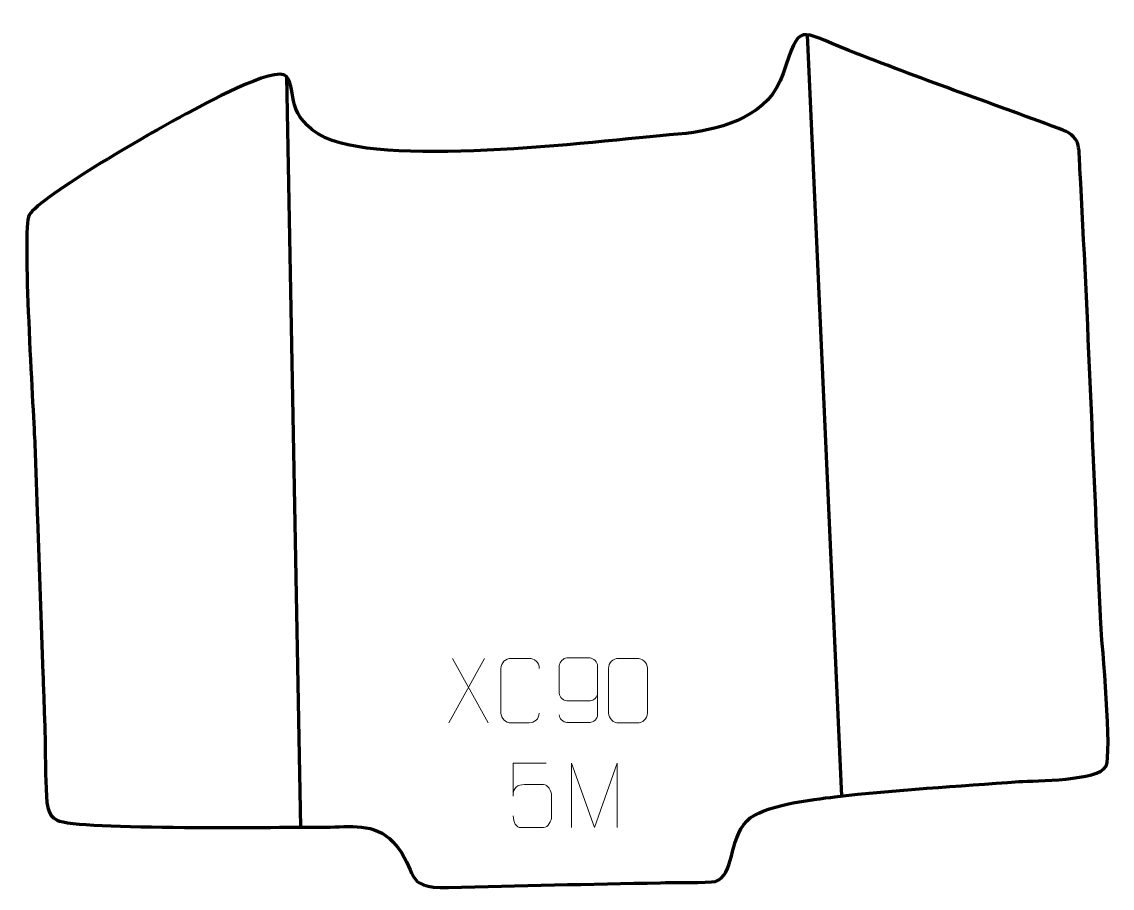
# Model space of a CAD drawing. Header units: millimetres. Extents: x -407 to 15, y 433 to 769.
import ezdxf

# ---------------------------------------------------------------- set-up
doc = ezdxf.new("R2010")
doc.units = ezdxf.units.MM
doc.header["$MEASUREMENT"] = 0
doc.layers.add('layer 2', color=7, linetype='Continuous')
doc.layers.add('layer 3', color=7, linetype='Continuous')

msp = doc.modelspace()

# ---------------------------------------------------------------- linework, layer by layer
at = {"layer": 'layer 2', "color": 140, "lineweight": 158}
for points in [[(-103.0196, 763.9942), (-103.0196, 763.9942), (-89.6792, 469.1322), (-89.6792, 469.1322)], [(-304.6209, 747.8892), (-304.6209, 747.8892), (-299.1864, 457.077), (-299.1864, 457.077)]]:
    msp.add_open_spline(points, degree=3, dxfattribs=at)
at = {"layer": 'layer 3', "color": 242, "lineweight": 158}
msp.add_open_spline([(-398.9591, 516.4883), (-399.668, 536.5107), (-400.377, 556.5332), (-401.0859, 576.5556), (-401.0859, 576.5556), (-401.4404, 586.5668), (-401.7948, 596.578), (-402.1493, 606.5892), (-402.1493, 606.5892), (-402.6468, 618.6311), (-407.1296, 688.8375), (-404.2901, 694.0939), (-404.2901, 694.0939), (-400.3094, 701.4627), (-353.7079, 727.9574), (-343.5367, 733.3451), (-343.5367, 733.3451), (-338.0661, 736.1836), (-308.7965, 752.5523), (-304.6209, 747.8892), (-304.6209, 747.8892), (-300.2863, 741.7189), (-305.6793, 732.5162), (-289.5308, 724.0281), (-289.5308, 724.0281), (-263.2115, 712.4459), (-181.6645, 723.1123), (-149.9184, 725.7939), (-149.9184, 725.7939), (-134.5874, 727.7062), (-117.693, 732.8621), (-112.2867, 748.9876), (-112.2867, 748.9876), (-105.5717, 769.0164), (-106.8004, 765.7675), (-86.871, 757.9039), (-86.871, 757.9039), (-59.8604, 747.292), (-32.7479, 737.7774), (-5.5816, 727.7041), (-5.5816, 727.7041), (3.2052, 724.446), (2.1394, 721.2577), (2.6413, 712.0691), (2.6413, 712.0691), (5.8417, 653.4808), (7.9662, 594.6221), (10.6975, 535.9787), (10.6975, 535.9787), (11.2566, 527.6051), (15.1225, 485.2052), (12.7488, 480.7212), (12.7488, 480.7212), (9.6893, 474.9419), (-14.4518, 475.117), (-20.9076, 474.7643), (-20.9076, 474.7643), (-44.7392, 472.9246), (-68.5549, 471.6553), (-92.305, 468.8256), (-92.305, 468.8256), (-100.7072, 467.8099), (-120.5209, 465.5688), (-126.2979, 459.5749), (-126.2979, 459.5749), (-133.6845, 451.9111), (-130.9732, 438.4958), (-138.5252, 436.0647), (-138.5252, 436.0647), (-141.2917, 435.5634), (-155.7118, 435.6654), (-159.8273, 435.5674), (-159.8273, 435.5674), (-187.2007, 434.9287), (-214.5795, 434.6085), (-241.9455, 433.6812), (-241.9455, 433.6812), (-260.2754, 433.4421), (-252.7885, 439.7056), (-263.3505, 451.3121), (-263.3505, 451.3121), (-270.3419, 458.9949), (-280.1141, 457.1019), (-289.4737, 457.117), (-289.4737, 457.117), (-304.2506, 457.1695), (-385.7905, 455.8533), (-393.436, 459.7919), (-393.436, 459.7919), (-397.6007, 461.9374), (-397.5487, 465.6885), (-397.8516, 475.0957), (-397.8516, 475.0957), (-398.0535, 481.3656), (-398.0102, 487.6278), (-398.1589, 493.8946), (-398.1589, 493.8946), (-398.4256, 501.4258), (-398.6924, 508.9571), (-398.9591, 516.4883)], degree=3, knots=[0, 0, 0, 0, 0.03846154, 0.03846154, 0.03846154, 0.03846154, 0.07692308, 0.07692308, 0.07692308, 0.07692308, 0.11538462, 0.11538462, 0.11538462, 0.11538462, 0.15384615, 0.15384615, 0.15384615, 0.15384615, 0.19230769, 0.19230769, 0.19230769, 0.19230769, 0.23076923, 0.23076923, 0.23076923, 0.23076923, 0.26923077, 0.26923077, 0.26923077, 0.26923077, 0.30769231, 0.30769231, 0.30769231, 0.30769231, 0.34615385, 0.34615385, 0.34615385, 0.34615385, 0.38461538, 0.38461538, 0.38461538, 0.38461538, 0.42307692, 0.42307692, 0.42307692, 0.42307692, 0.46153846, 0.46153846, 0.46153846, 0.46153846, 0.5, 0.5, 0.5, 0.5, 0.53846154, 0.53846154, 0.53846154, 0.53846154, 0.57692308, 0.57692308, 0.57692308, 0.57692308, 0.61538462, 0.61538462, 0.61538462, 0.61538462, 0.65384615, 0.65384615, 0.65384615, 0.65384615, 0.69230769, 0.69230769, 0.69230769, 0.69230769, 0.73076923, 0.73076923, 0.73076923, 0.73076923, 0.76923077, 0.76923077, 0.76923077, 0.76923077, 0.80769231, 0.80769231, 0.80769231, 0.80769231, 0.84615385, 0.84615385, 0.84615385, 0.84615385, 0.88461538, 0.88461538, 0.88461538, 0.88461538, 0.92307692, 0.92307692, 0.92307692, 0.92307692, 1, 1, 1, 1], dxfattribs=at)
at = {"layer": 'layer 3', "color": 250, "lineweight": 9}
for points in [[(-228.0103, 522.4342), (-228.0103, 522.4342), (-241.7509, 497.5384), (-241.7509, 497.5384)], [(-240.2963, 522.4342), (-240.2963, 522.4342), (-226.5557, 497.4807), (-226.5557, 497.4807)]]:
    msp.add_open_spline(points, degree=3, dxfattribs=at)
for points, knots in [([(-206.7303, 501.2984), (-206.8701, 498.975), (-208.5473, 497.4954), (-210.695, 497.4846), (-210.695, 497.4846), (-213.0269, 497.485), (-215.3588, 497.485), (-217.6903, 497.4846), (-217.6903, 497.4846), (-219.6153, 497.3792), (-221.5874, 499.2637), (-221.5762, 501.281), (-221.5762, 501.281), (-221.5758, 507.0511), (-221.5758, 512.8208), (-221.5762, 518.5901), (-221.5762, 518.5901), (-221.572, 520.7282), (-219.8253, 522.4474), (-217.6729, 522.4339), (-217.6729, 522.4339), (-215.3472, 522.4339), (-213.0211, 522.4339), (-210.695, 522.4339), (-210.695, 522.4339), (-208.7484, 522.4694), (-206.757, 520.9779), (-206.7303, 518.5403)], [0, 0, 0, 0, 0.125, 0.125, 0.125, 0.125, 0.25, 0.25, 0.25, 0.25, 0.375, 0.375, 0.375, 0.375, 0.5, 0.5, 0.5, 0.5, 0.625, 0.625, 0.625, 0.625, 0.75, 0.75, 0.75, 0.75, 1, 1, 1, 1]), ([(-198.9917, 500.6028), (-198.9676, 499.2633), (-197.6114, 497.61), (-196.0395, 497.6444), (-196.0395, 497.6444), (-193.0547, 497.6447), (-190.0695, 497.6447), (-187.0841, 497.6444), (-187.0841, 497.6444), (-185.865, 497.6294), (-184.1368, 499.067), (-184.1318, 500.6028), (-184.1318, 500.6028), (-184.1321, 506.9632), (-184.1321, 513.324), (-184.1318, 519.6848), (-184.1318, 519.6848), (-184.1365, 520.8477), (-185.865, 522.6188), (-187.0841, 522.6432), (-187.0841, 522.6432), (-190.0695, 522.6429), (-193.0547, 522.6429), (-196.0395, 522.6432), (-196.0395, 522.6432), (-197.3176, 522.5994), (-198.9873, 520.9849), (-198.9917, 519.6848), (-198.9917, 519.6848), (-198.9917, 516.1014), (-198.9917, 512.5184), (-198.9917, 508.9356), (-198.9917, 508.9356), (-198.9532, 507.4574), (-197.3705, 506.0245), (-196.0395, 506.0266), (-196.0395, 506.0266), (-193.0547, 506.0263), (-190.0695, 506.0263), (-187.0841, 506.0266), (-187.0841, 506.0266), (-185.7546, 506.0216), (-184.1116, 507.5288), (-184.1533, 508.9574)], [0, 0, 0, 0, 0.08333333, 0.08333333, 0.08333333, 0.08333333, 0.16666667, 0.16666667, 0.16666667, 0.16666667, 0.25, 0.25, 0.25, 0.25, 0.33333333, 0.33333333, 0.33333333, 0.33333333, 0.41666667, 0.41666667, 0.41666667, 0.41666667, 0.5, 0.5, 0.5, 0.5, 0.58333333, 0.58333333, 0.58333333, 0.58333333, 0.66666667, 0.66666667, 0.66666667, 0.66666667, 0.75, 0.75, 0.75, 0.75, 0.83333333, 0.83333333, 0.83333333, 0.83333333, 1, 1, 1, 1]), ([(-175.973, 522.44), (-173.6069, 522.44), (-171.2404, 522.44), (-168.8739, 522.44), (-168.8739, 522.44), (-166.8934, 522.4756), (-164.8674, 520.9813), (-164.8403, 518.5392), (-164.8403, 518.5392), (-164.8407, 512.7818), (-164.8407, 507.024), (-164.8403, 501.2658), (-164.8403, 501.2658), (-164.9824, 498.9382), (-166.6888, 497.4559), (-168.8739, 497.4451), (-168.8739, 497.4451), (-171.2463, 497.4455), (-173.6187, 497.4455), (-175.9907, 497.4451), (-175.9907, 497.4451), (-177.9492, 497.3395), (-179.9556, 499.2274), (-179.9442, 501.2484), (-179.9442, 501.2484), (-179.9438, 507.029), (-179.9438, 512.8093), (-179.9442, 518.5891), (-179.9442, 518.5891), (-179.9399, 520.7311), (-178.1628, 522.4536), (-175.973, 522.44)], [0, 0, 0, 0, 0.11111111, 0.11111111, 0.11111111, 0.11111111, 0.22222222, 0.22222222, 0.22222222, 0.22222222, 0.33333333, 0.33333333, 0.33333333, 0.33333333, 0.44444444, 0.44444444, 0.44444444, 0.44444444, 0.55555556, 0.55555556, 0.55555556, 0.55555556, 0.66666667, 0.66666667, 0.66666667, 0.66666667, 0.77777778, 0.77777778, 0.77777778, 0.77777778, 1, 1, 1, 1]), ([(-204.0228, 481.8367), (-204.0228, 481.8367), (-216.8745, 481.8367), (-216.8745, 481.8367), (-216.8745, 481.8367), (-216.8742, 477.6061), (-216.8742, 473.3752), (-216.8745, 469.144), (-216.8745, 469.144), (-216.8748, 472.4541), (-215.2438, 473.5259), (-212.4318, 473.5864), (-212.4318, 473.5864), (-209.9922, 473.5867), (-207.5527, 473.5867), (-205.1135, 473.5864), (-205.1135, 473.5864), (-203.4637, 473.5932), (-201.9888, 471.2127), (-201.9603, 469.144), (-201.9603, 469.144), (-201.9606, 466.5567), (-201.9606, 463.9691), (-201.9603, 461.3814), (-201.9603, 461.3814), (-201.9141, 459.422), (-203.4135, 456.9857), (-205.0394, 456.9272), (-205.0394, 456.9272), (-206.9959, 456.9275), (-211.8909, 456.9275), (-213.8479, 456.9272), (-213.8479, 456.9272), (-215.6934, 456.9184), (-216.8005, 458.8832), (-216.8213, 461.4343)], [0, 0, 0, 0, 0.1, 0.1, 0.1, 0.1, 0.2, 0.2, 0.2, 0.2, 0.3, 0.3, 0.3, 0.3, 0.4, 0.4, 0.4, 0.4, 0.5, 0.5, 0.5, 0.5, 0.6, 0.6, 0.6, 0.6, 0.7, 0.7, 0.7, 0.7, 0.8, 0.8, 0.8, 0.8, 1, 1, 1, 1]), ([(-194.2594, 456.903), (-194.2594, 456.903), (-194.2594, 481.8609), (-194.2594, 481.8609), (-194.2594, 481.8609), (-194.2594, 481.8609), (-185.3343, 456.903), (-185.3343, 456.903), (-185.3343, 456.903), (-185.3343, 456.903), (-176.5744, 481.8604), (-176.5744, 481.8604), (-176.5744, 481.8604), (-176.5744, 481.8604), (-176.5744, 456.903), (-176.5744, 456.903)], [0, 0, 0, 0, 0.2, 0.2, 0.2, 0.2, 0.4, 0.4, 0.4, 0.4, 0.6, 0.6, 0.6, 0.6, 1, 1, 1, 1])]:
    msp.add_open_spline(points, degree=3, knots=knots, dxfattribs=at)

doc.saveas('drawing.dxf')
